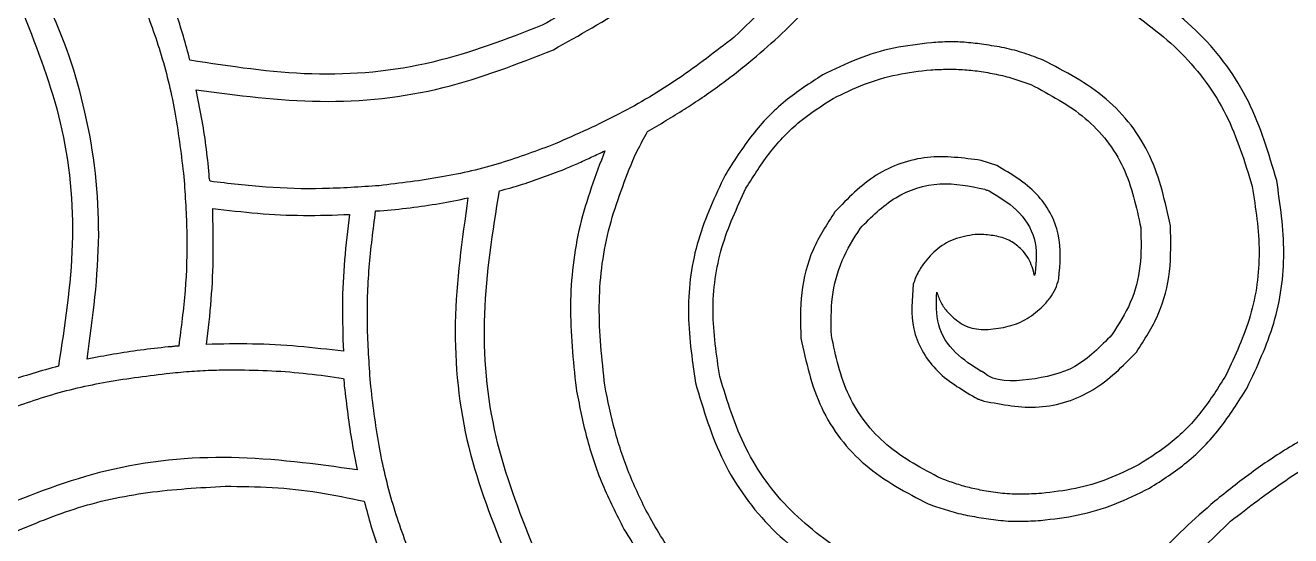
# Model space of a CAD drawing. Extents: x 0 to 371, y 0 to 260.
# Drawn here: x 113.19 to 151.61, y 79.34 to 94.83 of the extents above; entities that cross this region are included whole.
import ezdxf

# ---------------------------------------------------------------- set-up
doc = ezdxf.new("R2010")
doc.units = 0
doc.layers.add('Layer_1', color=7, linetype='CONTINUOUS')

msp = doc.modelspace()

# ---------------------------------------------------------------- linework, layer by layer
at = {"layer": 'Layer_1', "color": 7}
for points in [[(130.783746, 91.016874)], [(126.629479, 89.58802)], [(118.877497, 89.270211)], [(119.572544, 84.370768)], [(119.257835, 80.835067)]]:
    msp.add_lwpolyline(points, close=True, dxfattribs=at)
for points in [[(142.689996, 90.566772), (142.21354, 90.725419)], [(123.824998, 89.191145), (123.95729, 89.191145)], [(142.293121, 88.476461), (142.028538, 88.476461)], [(142.21354, 85.592915), (142.425413, 85.592915)]]:
    msp.add_lwpolyline(points, dxfattribs=at)
for points, knots in [([(141.075625, 104.66927), (140.593594, 103.30877), (139.660466, 100.67508), (137.524936, 97.156105), (135.62272, 95.338723), (134.69927, 94.456457)], [0, 0, 0, 0, 4.325799, 8.373986, 12.193383, 12.193383, 12.193383, 12.193383]), ([(115.067393, 84.693229), (115.237043, 85.947907), (115.574548, 88.444004), (115.140138, 92.141087), (114.07495, 95.318774), (112.519595, 97.850385), (110.841691, 99.928744), (109.49294, 101.063295), (108.82333, 101.626562)], [0, 0, 0, 0, 3.785959, 7.531903, 11.05396, 13.750765, 16.407671, 19.027284, 19.027284, 19.027284, 19.027284]), ([(142.239895, 100.568229), (143.088695, 100.462905), (144.778224, 100.253261), (147.17727, 99.368119), (149.122617, 98.214361), (150.604817, 96.924453), (151.717701, 95.654295), (152.295409, 94.697732), (152.585, 94.218229)], [0, 0, 0, 0, 2.55887, 5.093413, 7.607335, 9.301482, 10.970738, 12.648542, 12.648542, 12.648542, 12.648542]), ([(134.69927, 99.615832), (134.166757, 98.975632), (133.092883, 97.684594), (131.111222, 96.076562), (129.625764, 95.244877), (128.878437, 94.826461)], [0, 0, 0, 0, 2.494116, 5.029675, 7.596818, 7.596818, 7.596818, 7.596818]), ([(129.222602, 94.085937), (130.010143, 94.524917), (131.573449, 95.396311), (133.645283, 97.094544), (134.77489, 98.444433), (135.334373, 99.11302)], [0, 0, 0, 0, 2.701851, 5.363294, 7.97507, 7.97507, 7.97507, 7.97507]), ([(153.352395, 94.588748), (153.041095, 95.1013), (152.419626, 96.124541), (151.226339, 97.486855), (150.299739, 98.251845), (149.833746, 98.636564)], [0, 0, 0, 0, 1.796822, 3.58712, 5.398349, 5.398349, 5.398349, 5.398349]), ([(135.281663, 93.794998), (135.579122, 94.051818), (136.179833, 94.570459), (137.017471, 95.431194), (137.534822, 96.04987), (137.795205, 96.36125)], [0, 0, 0, 0, 1.178583, 2.380117, 3.597619, 3.597619, 3.597619, 3.597619]), ([(151.183018, 90.117187), (150.940949, 90.934305), (150.45861, 92.562469), (148.918593, 94.679144), (147.523881, 95.672876), (146.817393, 96.176248)], [0, 0, 0, 0, 2.544261, 5.069616, 7.661989, 7.661989, 7.661989, 7.661989]), ([(118.189167, 93.768127), (118.124137, 94.012814), (117.994795, 94.499487), (117.762097, 95.21377), (117.587914, 95.67998), (117.501354, 95.911665)], [0, 0, 0, 0, 0.759434, 1.510485, 2.252436, 2.252436, 2.252436, 2.252436]), ([(116.733959, 95.593856), (116.939727, 95.039419), (117.359221, 93.909103), (117.77792, 92.105554), (117.927679, 90.859511), (118.004165, 90.223124)], [0, 0, 0, 0, 1.772931, 3.614432, 5.536675, 5.536675, 5.536675, 5.536675]), ([(146.446873, 95.461564), (147.088603, 94.997892), (148.356013, 94.082145), (149.76221, 92.154733), (150.215066, 90.673747), (150.441978, 89.931669)], [0, 0, 0, 0, 2.366487, 4.673792, 6.990994, 6.990994, 6.990994, 6.990994]), ([(113.135729, 95.170625), (113.558513, 94.08497), (114.430381, 91.846128), (114.765242, 88.163979), (114.384956, 85.712125), (114.194062, 84.481356)], [0, 0, 0, 0, 3.483767, 7.18423, 10.91404, 10.91404, 10.91404, 10.91404]), ([(128.878437, 94.826461), (127.788833, 94.403775), (125.547363, 93.534252), (121.866047, 93.19645), (119.418023, 93.577066), (118.189167, 93.768127)], [0, 0, 0, 0, 3.494909, 7.189522, 10.913489, 10.913489, 10.913489, 10.913489]), ([(134.69927, 94.456457), (134.148422, 94.03101), (133.042405, 93.176778), (131.223747, 92.091028), (129.928813, 91.517611), (129.275312, 91.228231)], [0, 0, 0, 0, 2.086959, 4.190287, 6.333192, 6.333192, 6.333192, 6.333192]), ([(140.705621, 94.297294), (140.321759, 94.253571), (139.555618, 94.166306), (138.440102, 93.829212), (137.746565, 93.489245), (137.39833, 93.318542)], [0, 0, 0, 0, 1.157449, 2.310129, 3.4726, 3.4726, 3.4726, 3.4726]), ([(142.293121, 94.244584), (142.117017, 94.267428), (141.765838, 94.312982), (141.23437, 94.334596), (140.88191, 94.309731), (140.705621, 94.297294)], [0, 0, 0, 0, 0.532637, 1.062163, 1.592043, 1.592043, 1.592043, 1.592043]), ([(144.091978, 93.768127), (143.902547, 93.842451), (143.519947, 93.992563), (142.916338, 94.150411), (142.502165, 94.212996), (142.293121, 94.244584)], [0, 0, 0, 0, 0.610117, 1.23227, 1.866295, 1.866295, 1.866295, 1.866295]), ([(118.374685, 92.868957), (119.628065, 92.702639), (122.123507, 92.371506), (125.852595, 92.75905), (128.121363, 93.652342), (129.222602, 94.085937)], [0, 0, 0, 0, 3.786908, 7.53962, 11.079255, 11.079255, 11.079255, 11.079255]), ([(132.079792, 91.59875), (132.45459, 91.822393), (133.200182, 92.267288), (134.276346, 92.991347), (134.947692, 93.528022), (135.281663, 93.794998)], [0, 0, 0, 0, 1.30932, 2.604654, 3.886917, 3.886917, 3.886917, 3.886917]), ([(147.954792, 88.741044), (147.798349, 89.465288), (147.487177, 90.905838), (146.084081, 92.737322), (144.762617, 93.421108), (144.091978, 93.768127)], [0, 0, 0, 0, 2.205182, 4.386198, 6.633616, 6.633616, 6.633616, 6.633616]), ([(137.715623, 92.604373), (138.028559, 92.757559), (138.651225, 93.062361), (139.652404, 93.355704), (140.33679, 93.436712), (140.67875, 93.477189)], [0, 0, 0, 0, 1.044084, 2.077469, 3.109449, 3.109449, 3.109449, 3.109449]), ([(140.67875, 93.477189), (140.852474, 93.484141), (141.196003, 93.497889), (141.709507, 93.488511), (142.045874, 93.445779), (142.21354, 93.424479)], [0, 0, 0, 0, 0.521618, 1.031467, 1.538183, 1.538183, 1.538183, 1.538183]), ([(142.21354, 93.424479), (142.387469, 93.394662), (142.732194, 93.335566), (143.236816, 93.203311), (143.560599, 93.085924), (143.721458, 93.027604)], [0, 0, 0, 0, 0.529261, 1.048989, 1.562136, 1.562136, 1.562136, 1.562136]), ([(137.39833, 93.318542), (137.009948, 93.069747), (136.21933, 92.563281), (135.21514, 91.520128), (134.698129, 90.695846), (134.434687, 90.275834)], [0, 0, 0, 0, 1.380479, 2.810201, 4.295596, 4.295596, 4.295596, 4.295596]), ([(143.721458, 93.027604), (144.297585, 92.724628), (145.434585, 92.126699), (146.657349, 90.556329), (146.922681, 89.311855), (147.055621, 88.688334)], [0, 0, 0, 0, 1.939421, 3.827497, 5.723385, 5.723385, 5.723385, 5.723385]), ([(118.77156, 90.302189), (118.741588, 90.592879), (118.681882, 91.171952), (118.551104, 92.028881), (118.433101, 92.590789), (118.374685, 92.868957)], [0, 0, 0, 0, 0.87663, 1.746306, 2.598902, 2.598902, 2.598902, 2.598902]), ([(135.06979, 89.878959), (135.305167, 90.256789), (135.766447, 90.997242), (136.662642, 91.93285), (137.369448, 92.383606), (137.715623, 92.604373)], [0, 0, 0, 0, 1.333712, 2.613745, 3.842465, 3.842465, 3.842465, 3.842465]), ([(131.630207, 90.725419), (131.676182, 90.822807), (131.768884, 91.019179), (131.921906, 91.3088), (132.027018, 91.501833), (132.079792, 91.59875)], [0, 0, 0, 0, 0.323045, 0.65138, 0.982455, 0.982455, 0.982455, 0.982455]), ([(129.275312, 91.228231), (128.727165, 91.022297), (127.60605, 90.601106), (125.810472, 90.184394), (124.566989, 90.034971), (123.930935, 89.95854)], [0, 0, 0, 0, 1.755336, 3.590152, 5.511433, 5.511433, 5.511433, 5.511433]), ([(127.581875, 89.799377), (127.815604, 89.864104), (128.278728, 89.992356), (128.956111, 90.229557), (129.532282, 90.448398), (130.010489, 90.651703), (130.396068, 90.833746), (130.653737, 90.955461), (130.783746, 91.016874)], [0, 0, 0, 0, 0.72738, 1.441272, 2.152046, 2.576174, 2.999739, 3.431101, 3.431101, 3.431101, 3.431101]), ([(130.783746, 91.016874), (130.502597, 90.270506), (129.934457, 88.762263), (129.652337, 86.30116), (129.823444, 84.656075), (129.910415, 83.819897)], [0, 0, 0, 0, 2.386513, 4.82261, 7.340829, 7.340829, 7.340829, 7.340829]), ([(130.783746, 83.899479), (130.696559, 84.697643), (130.525601, 86.262675), (130.801255, 88.60102), (131.356097, 90.022943), (131.630207, 90.725419)], [0, 0, 0, 0, 2.404727, 4.715164, 6.971101, 6.971101, 6.971101, 6.971101]), ([(142.21354, 90.725419), (141.66988, 90.798316), (140.576601, 90.944908), (138.937911, 90.375455), (138.160451, 89.570683), (137.768334, 89.16479)], [0, 0, 0, 0, 1.631156, 3.280192, 4.958216, 4.958216, 4.958216, 4.958216]), ([(118.797915, 90.090832), (118.790843, 90.114803), (118.77745, 90.160197), (118.771436, 90.231643), (118.771518, 90.278051), (118.77156, 90.302189)], [0, 0, 0, 0, 0.074783, 0.141618, 0.214059, 0.214059, 0.214059, 0.214059]), ([(144.568435, 87.127189), (144.60858, 87.585193), (144.689854, 88.512422), (143.950972, 89.826182), (143.118731, 90.31497), (142.689996, 90.566772)], [0, 0, 0, 0, 1.356337, 2.745907, 4.222353, 4.222353, 4.222353, 4.222353]), ([(118.004165, 90.223124), (118.042999, 89.644663), (118.12011, 88.496032), (118.068833, 86.777147), (117.919678, 85.650347), (117.845518, 85.090104)], [0, 0, 0, 0, 1.738717, 3.452514, 5.147216, 5.147216, 5.147216, 5.147216]), ([(123.930935, 89.95854), (123.358328, 89.919655), (122.215625, 89.842056), (120.497885, 89.889752), (119.364199, 90.023849), (118.797915, 90.090832)], [0, 0, 0, 0, 1.72115, 3.434751, 5.14497, 5.14497, 5.14497, 5.14497]), ([(134.434687, 90.275834), (134.130925, 89.631914), (133.519658, 88.336136), (133.218191, 86.151332), (133.428538, 84.7087), (133.535, 83.978544)], [0, 0, 0, 0, 2.127754, 4.281735, 6.489169, 6.489169, 6.489169, 6.489169]), ([(138.535728, 88.661979), (138.872127, 89.004356), (139.539478, 89.683566), (140.949541, 90.13572), (141.866285, 89.946262), (142.319476, 89.852604)], [0, 0, 0, 0, 1.427192, 2.831279, 4.203982, 4.203982, 4.203982, 4.203982]), ([(150.441978, 89.931669), (150.543188, 89.27135), (150.74334, 87.965502), (150.47143, 85.98297), (149.921811, 84.80375), (149.648228, 84.216772)], [0, 0, 0, 0, 1.997914, 3.95108, 5.886882, 5.886882, 5.886882, 5.886882]), ([(150.283331, 83.819897), (150.587093, 84.463818), (151.19836, 85.759595), (151.499827, 87.944399), (151.28948, 89.387031), (151.183018, 90.117187)], [0, 0, 0, 0, 2.127754, 4.281735, 6.489169, 6.489169, 6.489169, 6.489169]), ([(123.95729, 89.191145), (124.262972, 89.220987), (124.86806, 89.280056), (125.760102, 89.411111), (126.342192, 89.529561), (126.629479, 89.58802)], [0, 0, 0, 0, 0.921337, 1.823761, 2.703172, 2.703172, 2.703172, 2.703172]), ([(126.629479, 89.58802), (126.448871, 88.325931), (126.089198, 85.812531), (126.474559, 82.043044), (127.379667, 79.749993), (127.820104, 78.634167)], [0, 0, 0, 0, 3.817741, 7.602876, 11.19059, 11.19059, 11.19059, 11.19059]), ([(128.613854, 78.978332), (128.185827, 80.080974), (127.304534, 82.351282), (126.984326, 86.081207), (127.382309, 88.557601), (127.581875, 89.799377)], [0, 0, 0, 0, 3.536309, 7.281156, 11.047721, 11.047721, 11.047721, 11.047721]), ([(134.27604, 84.164062), (134.17483, 84.824381), (133.974678, 86.130229), (134.246588, 88.112761), (134.796207, 89.291981), (135.06979, 89.878959)], [0, 0, 0, 0, 1.997914, 3.95108, 5.886882, 5.886882, 5.886882, 5.886882]), ([(142.319476, 89.852604), (142.330606, 89.845331), (142.355274, 89.82921), (142.402866, 89.820052), (142.434706, 89.806591), (142.451768, 89.799377)], [0, 0, 0, 0, 0.039542, 0.087642, 0.143182, 0.143182, 0.143182, 0.143182]), ([(142.451768, 89.799377), (142.742783, 89.627319), (143.328055, 89.281285), (143.936968, 88.368178), (143.881642, 87.666461), (143.85375, 87.312707)], [0, 0, 0, 0, 1.010915, 2.033095, 3.072286, 3.072286, 3.072286, 3.072286]), ([(118.691979, 85.142814), (118.745028, 85.595021), (118.851574, 86.503242), (118.908977, 87.882343), (118.888031, 88.80576), (118.877497, 89.270211)], [0, 0, 0, 0, 1.365589, 2.742677, 4.136221, 4.136221, 4.136221, 4.136221]), ([(118.877497, 89.270211), (119.331953, 89.215596), (120.246502, 89.10569), (121.634589, 89.037265), (122.564524, 89.069187), (123.031248, 89.085209)], [0, 0, 0, 0, 1.372992, 2.763011, 4.163579, 4.163579, 4.163579, 4.163579]), ([(123.666352, 83.978544), (123.627578, 84.561931), (123.550191, 85.726298), (123.601786, 87.471581), (123.750871, 88.620089), (123.824998, 89.191145)], [0, 0, 0, 0, 1.753451, 3.49967, 5.226554, 5.226554, 5.226554, 5.226554]), ([(137.768334, 89.16479), (137.526329, 88.791031), (137.039498, 88.039153), (136.69792, 86.701381), (136.723768, 85.790234), (136.736871, 85.328332)], [0, 0, 0, 0, 1.329544, 2.674592, 4.057536, 4.057536, 4.057536, 4.057536]), ([(123.031248, 89.085209), (122.976702, 88.626827), (122.86763, 87.710241), (122.798147, 86.322254), (122.830173, 85.396227), (122.846246, 84.931457)], [0, 0, 0, 0, 1.384683, 2.76883, 4.163519, 4.163519, 4.163519, 4.163519]), ([(137.662913, 85.407397), (137.655116, 85.799564), (137.639733, 86.573301), (137.938307, 87.701307), (138.337876, 88.343826), (138.535728, 88.661979)], [0, 0, 0, 0, 1.173483, 2.315256, 3.435152, 3.435152, 3.435152, 3.435152]), ([(142.028538, 88.476461), (141.808512, 88.439197), (141.377174, 88.366146), (140.807408, 88.023951), (140.54458, 87.689844), (140.414167, 87.524064)], [0, 0, 0, 0, 0.665632, 1.304902, 1.934504, 1.934504, 1.934504, 1.934504]), ([(143.483746, 87.974165), (143.376636, 88.074969), (143.162055, 88.276915), (142.735892, 88.429392), (142.441822, 88.460653), (142.293121, 88.476461)], [0, 0, 0, 0, 0.437202, 0.875873, 1.324598, 1.324598, 1.324598, 1.324598]), ([(147.055621, 88.688334), (147.06505, 88.296429), (147.083641, 87.523647), (146.794548, 86.390329), (146.385497, 85.751239), (146.18229, 85.433752)], [0, 0, 0, 0, 1.173339, 2.313662, 3.43938, 3.43938, 3.43938, 3.43938]), ([(146.92333, 84.904586), (147.165334, 85.278345), (147.652165, 86.030223), (147.993743, 87.367995), (147.967895, 88.279142), (147.954792, 88.741044)], [0, 0, 0, 0, 1.329544, 2.674592, 4.057536, 4.057536, 4.057536, 4.057536]), ([(143.827395, 87.233126), (143.806118, 87.321385), (143.763342, 87.498819), (143.6524, 87.753529), (143.540154, 87.900372), (143.483746, 87.974165)], [0, 0, 0, 0, 0.272222, 0.547266, 0.825112, 0.825112, 0.825112, 0.825112]), ([(140.414167, 87.524064), (140.378577, 87.466829), (140.305647, 87.349546), (140.215102, 87.164041), (140.171102, 87.032751), (140.149584, 86.968542)], [0, 0, 0, 0, 0.202151, 0.414237, 0.617239, 0.617239, 0.617239, 0.617239]), ([(143.85375, 87.312707), (143.852011, 87.303674), (143.848403, 87.284929), (143.832742, 87.260904), (143.829134, 87.242159), (143.827395, 87.233126)], [0, 0, 0, 0, 0.027378, 0.056812, 0.08419, 0.08419, 0.08419, 0.08419]), ([(140.149584, 86.968542), (140.109477, 86.510529), (140.028277, 85.583241), (140.767468, 84.269566), (141.599773, 83.780766), (142.028538, 83.528959)], [0, 0, 0, 0, 1.356338, 2.746027, 4.222582, 4.222582, 4.222582, 4.222582]), ([(144.091978, 86.307084), (144.165536, 86.387281), (144.310047, 86.544835), (144.474757, 86.823088), (144.537063, 87.025349), (144.568435, 87.127189)], [0, 0, 0, 0, 0.326004, 0.640468, 0.959374, 0.959374, 0.959374, 0.959374]), ([(142.21354, 84.322709), (141.939487, 84.493941), (141.385588, 84.840026), (140.815187, 85.717907), (140.847855, 86.391745), (140.864268, 86.730314)], [0, 0, 0, 0, 0.966042, 1.952507, 2.948683, 2.948683, 2.948683, 2.948683]), ([(140.864268, 86.730314), (140.901062, 86.619186), (140.974676, 86.396846), (141.186048, 86.11314), (141.359817, 85.959956), (141.446145, 85.883854)], [0, 0, 0, 0, 0.349322, 0.698905, 1.04404, 1.04404, 1.04404, 1.04404]), ([(142.425413, 85.592915), (142.629869, 85.61607), (143.040254, 85.662547), (143.625316, 85.898076), (143.93684, 86.171113), (144.091978, 86.307084)], [0, 0, 0, 0, 0.616138, 1.236716, 1.852341, 1.852341, 1.852341, 1.852341]), ([(141.446145, 85.883854), (141.51991, 85.829077), (141.667391, 85.719562), (141.934401, 85.628847), (142.119286, 85.605048), (142.21354, 85.592915)], [0, 0, 0, 0, 0.27424, 0.548291, 0.833302, 0.833302, 0.833302, 0.833302]), ([(136.736871, 85.328332), (136.895277, 84.603828), (137.21049, 83.162129), (138.617771, 81.337385), (139.933806, 80.649367), (140.599685, 80.301249)], [0, 0, 0, 0, 2.206856, 4.391448, 6.628866, 6.628866, 6.628866, 6.628866]), ([(140.99656, 81.068128), (140.420467, 81.371097), (139.283546, 81.969008), (138.061059, 83.539466), (137.795814, 84.783884), (137.662913, 85.407397)], [0, 0, 0, 0, 1.939308, 3.827231, 5.723082, 5.723082, 5.723082, 5.723082]), ([(146.18229, 85.433752), (145.827669, 85.071046), (145.1247, 84.35205), (143.716881, 84.037158), (142.611743, 83.984124), (142.255377, 84.306152), (142.23869, 84.317938), (142.222262, 84.321054), (142.21354, 84.322709)], [0, 0, 0, 0, 1.479968, 2.933756, 4.343002, 4.353361, 4.376626, 4.402953, 4.402953, 4.402953, 4.402953]), ([(117.527709, 85.063749), (117.248176, 85.033954), (116.693637, 84.974848), (115.873395, 84.8478), (115.334598, 84.744472), (115.067393, 84.693229)], [0, 0, 0, 0, 0.843256, 1.67286, 2.489061, 2.489061, 2.489061, 2.489061]), ([(117.845518, 85.090104), (117.810155, 85.088468), (117.739226, 85.085186), (117.634001, 85.068666), (117.563072, 85.065385), (117.527709, 85.063749)], [0, 0, 0, 0, 0.106134, 0.212873, 0.319007, 0.319007, 0.319007, 0.319007]), ([(122.846246, 84.931457), (122.387786, 84.986059), (121.470925, 85.095256), (120.083321, 85.169621), (119.156852, 85.151771), (118.691979, 85.142814)], [0, 0, 0, 0, 1.384918, 2.769652, 4.16422, 4.16422, 4.16422, 4.16422]), ([(142.293121, 83.423022), (142.850983, 83.314686), (143.974659, 83.096468), (145.69583, 83.65508), (146.511147, 84.485014), (146.92333, 84.904586)], [0, 0, 0, 0, 1.686344, 3.396727, 5.145496, 5.145496, 5.145496, 5.145496]), ([(114.194062, 84.481356), (113.934482, 84.409479), (113.422148, 84.267615), (112.670588, 84.023564), (112.18565, 83.834577), (111.945104, 83.740832)], [0, 0, 0, 0, 0.808011, 1.59477, 2.369154, 2.369154, 2.369154, 2.369154]), ([(112.209687, 82.999792), (112.764168, 83.205562), (113.894609, 83.625074), (115.698337, 84.043738), (116.944504, 84.193509), (117.580935, 84.269999)], [0, 0, 0, 0, 1.773057, 3.6148, 5.537175, 5.537175, 5.537175, 5.537175]), ([(117.580935, 84.269999), (117.802371, 84.290661), (118.244506, 84.331917), (118.908951, 84.364917), (119.35157, 84.368819), (119.572544, 84.370768)], [0, 0, 0, 0, 0.667143, 1.332067, 1.994975, 1.994975, 1.994975, 1.994975]), ([(119.572544, 84.370768), (119.93944, 84.364275), (120.671588, 84.351318), (121.764474, 84.26199), (122.486245, 84.161138), (122.846246, 84.110836)], [0, 0, 0, 0, 1.100673, 2.196413, 3.286797, 3.286797, 3.286797, 3.286797]), ([(138.271145, 78.634167), (137.628777, 79.093238), (136.356851, 80.002225), (134.956288, 81.936246), (134.503137, 83.42032), (134.27604, 84.164062)], [0, 0, 0, 0, 2.359118, 4.671187, 6.993908, 6.993908, 6.993908, 6.993908]), ([(149.648228, 84.216772), (149.412858, 83.838979), (148.951604, 83.098618), (148.055329, 82.163256), (147.348563, 81.712601), (147.002395, 81.491874)], [0, 0, 0, 0, 1.333601, 2.613455, 3.8421, 3.8421, 3.8421, 3.8421]), ([(122.846246, 84.110836), (122.853353, 84.084573), (122.867396, 84.032677), (122.872459, 83.952414), (122.872554, 83.899532), (122.872602, 83.873124)], [0, 0, 0, 0, 0.081419, 0.160888, 0.240161, 0.240161, 0.240161, 0.240161]), ([(122.872602, 83.873124), (122.90794, 83.584889), (122.97801, 83.013377), (123.098486, 82.164089), (123.212737, 81.608585), (123.269477, 81.332711)], [0, 0, 0, 0, 0.871229, 1.727478, 2.572231, 2.572231, 2.572231, 2.572231]), ([(124.936042, 78.607812), (124.730307, 79.162247), (124.310882, 80.292556), (123.892502, 82.096138), (123.742806, 83.342161), (123.666352, 83.978544)], [0, 0, 0, 0, 1.772887, 3.614331, 5.536555, 5.536555, 5.536555, 5.536555]), ([(129.910415, 83.819897), (130.005523, 83.321537), (130.195269, 82.327278), (130.677324, 80.882748), (131.136249, 79.98337), (131.365623, 79.533854)], [0, 0, 0, 0, 1.521205, 3.0349, 4.547437, 4.547437, 4.547437, 4.547437]), ([(135.44031, 76.094271), (135.001748, 76.451705), (134.131053, 77.161336), (133.037874, 78.448769), (132.170435, 79.785824), (131.52515, 81.151993), (131.062739, 82.502092), (130.876743, 83.433686), (130.783746, 83.899479)], [0, 0, 0, 0, 1.694248, 3.363666, 5.041543, 6.462666, 7.886398, 9.310103, 9.310103, 9.310103, 9.310103]), ([(133.535, 83.978544), (133.777063, 83.161465), (134.259382, 81.533403), (135.799478, 79.416955), (137.194144, 78.423329), (137.900625, 77.919999)], [0, 0, 0, 0, 2.544135, 5.069289, 7.661578, 7.661578, 7.661578, 7.661578]), ([(147.320205, 80.777189), (147.708549, 81.025979), (148.499074, 81.532422), (149.503011, 82.575654), (150.019928, 83.399893), (150.283331, 83.819897)], [0, 0, 0, 0, 1.380369, 2.809918, 4.295238, 4.295238, 4.295238, 4.295238]), ([(142.028538, 83.528959), (142.056843, 83.512945), (142.113644, 83.48081), (142.204537, 83.451093), (142.264384, 83.432129), (142.293121, 83.423022)], [0, 0, 0, 0, 0.097318, 0.195289, 0.285792, 0.285792, 0.285792, 0.285792]), ([(149.78052, 79.772082), (150.331363, 80.197494), (151.437358, 81.051646), (153.256084, 82.13711), (154.550983, 82.710447), (155.204478, 82.999792)], [0, 0, 0, 0, 2.086879, 4.19008, 6.332929, 6.332929, 6.332929, 6.332929]), ([(152.796873, 82.735209), (152.386666, 82.500821), (151.569311, 82.033792), (150.394142, 81.257915), (149.666691, 80.671981), (149.304579, 80.380314)], [0, 0, 0, 0, 1.41728, 2.823989, 4.218271, 4.218271, 4.218271, 4.218271]), ([(123.269477, 81.332711), (121.998853, 81.507757), (119.470168, 81.856117), (115.684288, 81.484551), (113.381505, 80.580994), (112.262913, 80.142086)], [0, 0, 0, 0, 3.841877, 7.645771, 11.238943, 11.238943, 11.238943, 11.238943]), ([(147.002395, 81.491874), (146.691433, 81.338699), (146.072794, 81.033967), (145.071929, 80.738073), (144.385236, 80.658588), (144.039268, 80.618542)], [0, 0, 0, 0, 1.03879, 2.066605, 3.11024, 3.11024, 3.11024, 3.11024]), ([(142.293121, 80.698124), (142.145271, 80.727898), (141.850935, 80.787173), (141.418929, 80.915291), (141.137515, 81.017122), (140.99656, 81.068128)], [0, 0, 0, 0, 0.452269, 0.900367, 1.350055, 1.350055, 1.350055, 1.350055]), ([(112.632917, 79.348336), (113.303537, 79.635378), (114.678197, 80.223768), (116.922394, 80.707182), (118.472079, 80.79204), (119.257835, 80.835067)], [0, 0, 0, 0, 2.184858, 4.4786, 6.83788, 6.83788, 6.83788, 6.83788]), ([(119.257835, 80.835067), (119.73367, 80.830812), (120.683735, 80.822316), (122.098302, 80.673439), (123.021567, 80.477688), (123.480834, 80.380314)], [0, 0, 0, 0, 1.427129, 2.849442, 4.257254, 4.257254, 4.257254, 4.257254]), ([(144.039268, 80.618542), (143.839485, 80.606175), (143.445789, 80.581803), (142.860401, 80.60725), (142.480825, 80.668055), (142.293121, 80.698124)], [0, 0, 0, 0, 0.600276, 1.182916, 1.752895, 1.752895, 1.752895, 1.752895]), ([(144.012913, 79.798437), (144.396775, 79.84216), (145.162916, 79.929425), (146.278433, 80.266519), (146.971969, 80.606486), (147.320205, 80.777189)], [0, 0, 0, 0, 1.157449, 2.310129, 3.4726, 3.4726, 3.4726, 3.4726]), ([(123.480834, 80.380314), (123.545691, 80.12934), (123.673899, 79.633216), (123.91319, 78.908838), (124.101831, 78.442527), (124.195518, 78.210937)], [0, 0, 0, 0, 0.777527, 1.537008, 2.286358, 2.286358, 2.286358, 2.286358]), ([(140.599685, 80.301249), (140.771801, 80.241068), (141.120446, 80.119162), (141.658816, 79.972456), (142.028376, 79.909197), (142.21354, 79.877503)], [0, 0, 0, 0, 0.546956, 1.107937, 1.671255, 1.671255, 1.671255, 1.671255]), ([(149.304579, 80.380314), (148.989686, 80.105986), (148.355124, 79.55317), (147.470859, 78.641536), (146.930048, 77.984848), (146.658746, 77.655415)], [0, 0, 0, 0, 1.252549, 2.524089, 3.804093, 3.804093, 3.804093, 3.804093]), ([(155.257704, 80.142086), (154.470484, 79.704321), (152.907668, 78.835256), (150.861434, 77.116362), (149.383526, 75.485143), (148.378646, 74.054492), (147.710292, 72.914536), (147.345108, 72.108541), (147.161042, 71.70229)], [0, 0, 0, 0, 2.69692, 5.354018, 7.97372, 9.277777, 10.593625, 11.930889, 11.930889, 11.930889, 11.930889]), ([(131.365623, 79.533854), (131.676968, 79.021258), (132.298555, 77.997879), (133.492025, 76.635404), (134.418752, 75.870287), (134.884788, 75.485522)], [0, 0, 0, 0, 1.797007, 3.587655, 5.399073, 5.399073, 5.399073, 5.399073]), ([(142.21354, 79.877503), (142.40978, 79.847504), (142.804593, 79.787151), (143.407567, 79.761457), (143.810483, 79.786071), (144.012913, 79.798437)], [0, 0, 0, 0, 0.595281, 1.197638, 1.805832, 1.805832, 1.805832, 1.805832]), ([(143.404165, 69.558753), (143.885944, 70.917608), (144.818607, 73.548183), (146.959956, 77.061988), (148.857644, 78.885352), (149.78052, 79.772082)], [0, 0, 0, 0, 4.320455, 8.363864, 12.191844, 12.191844, 12.191844, 12.191844])]:
    msp.add_open_spline(points, degree=3, knots=knots, dxfattribs=at)

doc.saveas('drawing.dxf')
